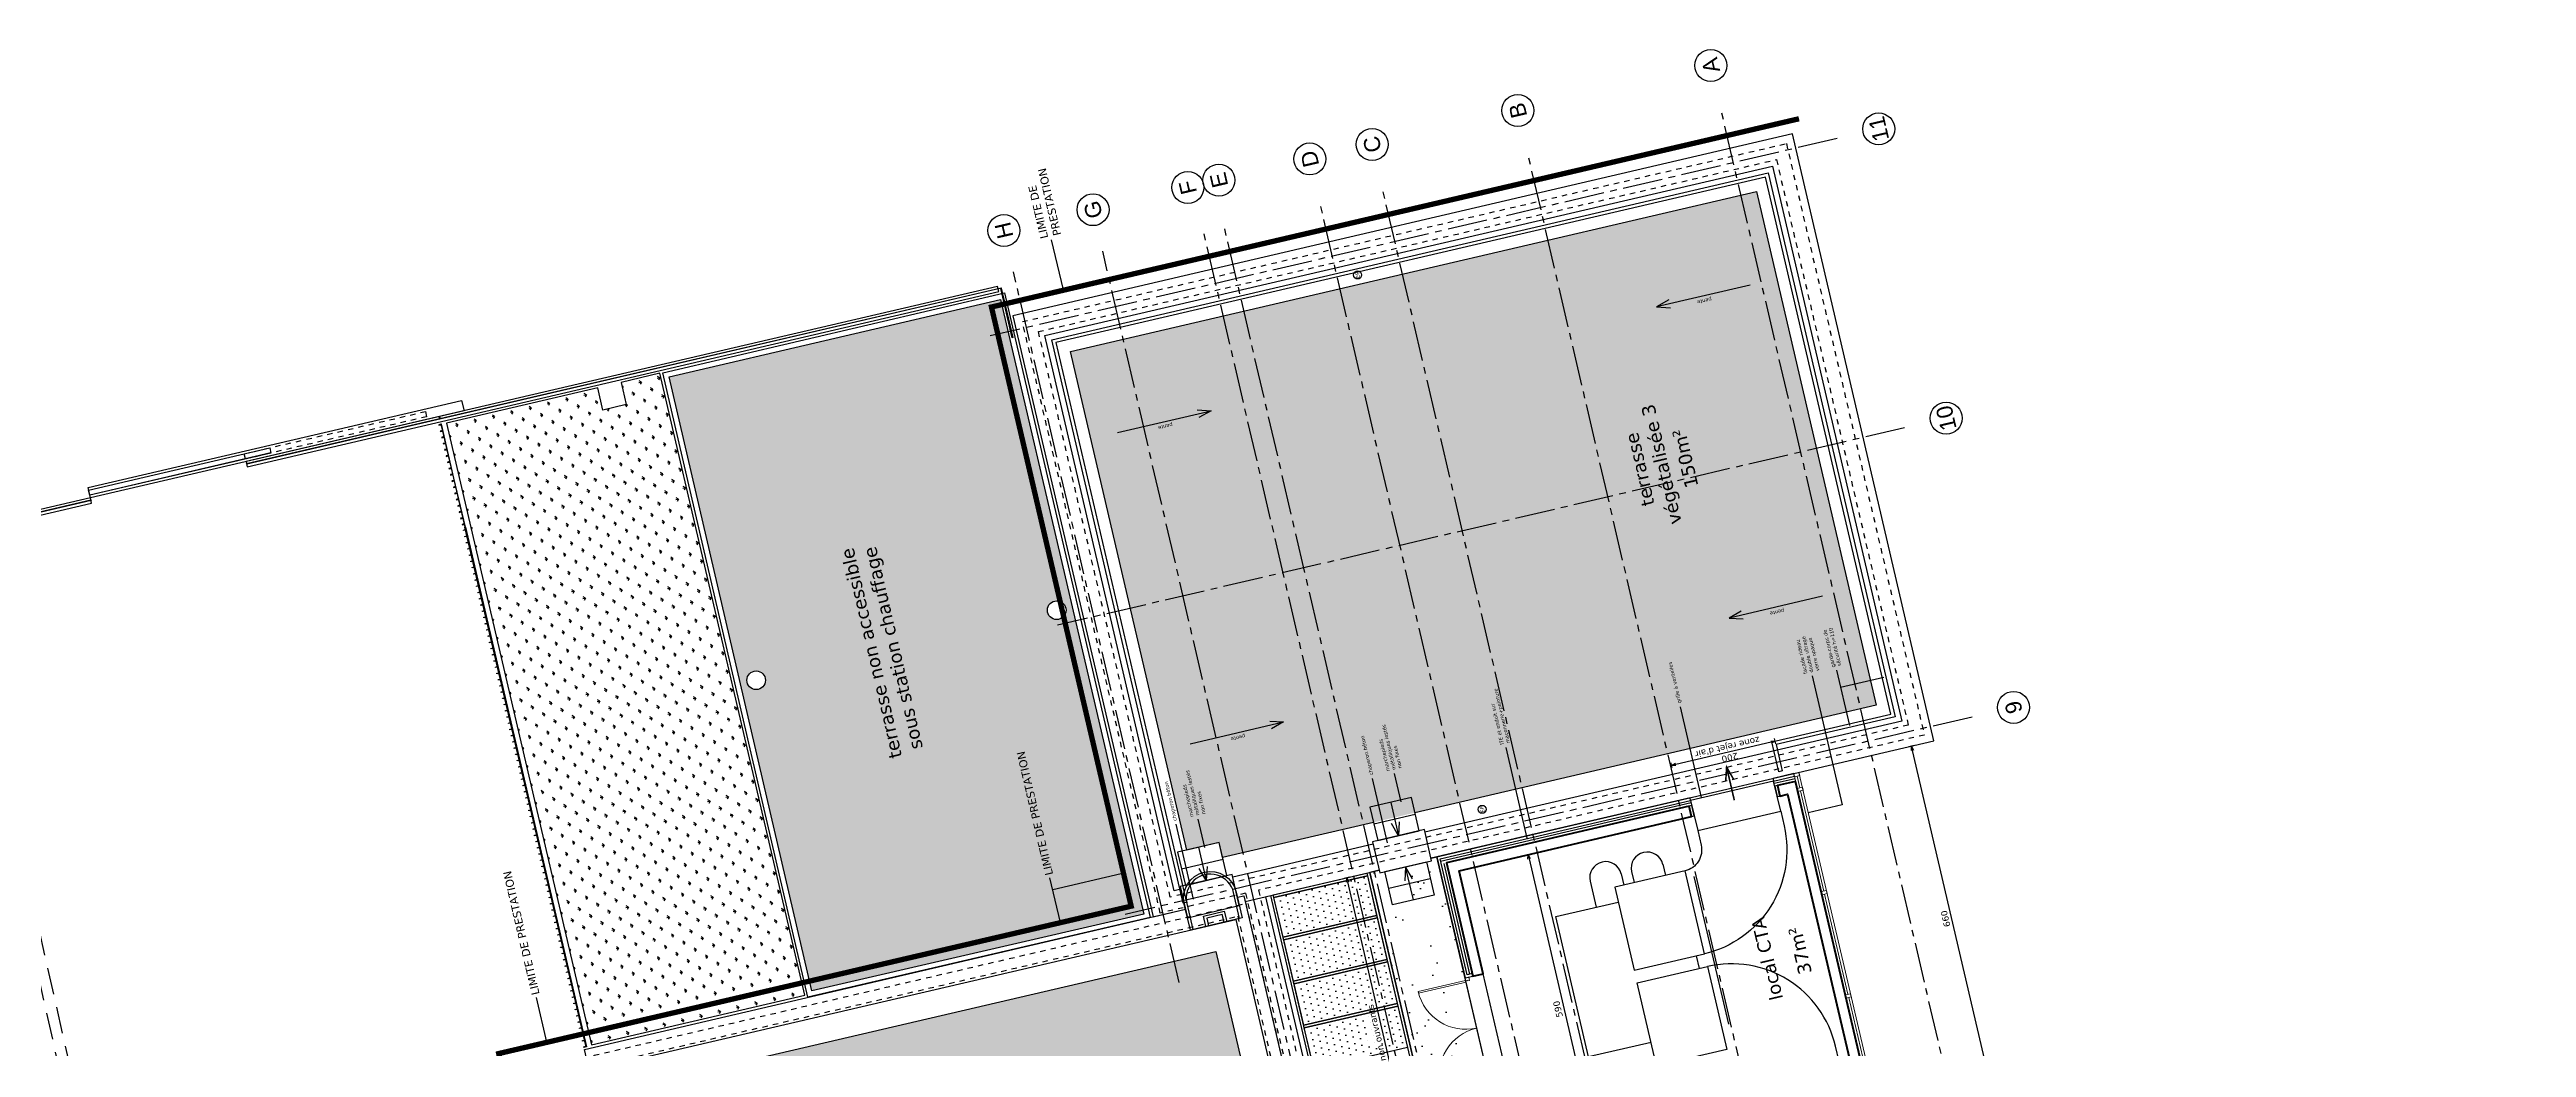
# Model space of a CAD drawing. Header units: metres. Extents: x 595957 to 596103, y 139647 to 139785.
# Drawn here: x 596054.42 to 596100.91, y 139712.74 to 139731.48 of the extents above; entities that cross this region are included whole.
import ezdxf
from ezdxf.enums import TextEntityAlignment as Align

# ---------------------------------------------------------------- set-up
doc = ezdxf.new("R2010")
doc.units = ezdxf.units.M
doc.header["$MEASUREMENT"] = 0
doc.header["$PDMODE"] = 3
doc.header["$PDSIZE"] = 0.1
for name, pattern in [('01', [0.15, 0.1, -0.05]), ('03', [0.7, 0.5, -0.2]), ('AXES2', [1.125, 0.75, -0.125, 0.125, -0.125]), ('CACHEx2', [0.75, 0.5, -0.25]), ('POINTILLE', [0.25, 0, -0.25])]:
    doc.linetypes.add(name, pattern=pattern)
for name, color, linetype in [('00-AXE-0.00', 14, 'AXES2'), ('01-ISOL-0.08', 43, 'ISOLATION'), ('01-MEN-VU-0.13', 163, 'Continuous'), ('01-SANITAIRE-0.15', 44, 'Continuous'), ('02-VU-POINT-05-0.10', 133, 'POINTILLE'), ('04-VEGET2-0.15', 80, 'Continuous'), ('06-COT-50&100-0.20', 2, 'Continuous'), ('06-TXT-DETAILS-DIVERS-02.20', 2, 'Continuous'), ('06-TXT-DIVERS-0.20', 70, 'Continuous'), ('06-TXT-ETIQUETTES SURFACES', 210, 'Continuous'), ('08-VU-0.08', 56, 'Continuous'), ('08-VU-0.13', 44, 'Continuous'), ('08-VU-0.20', 32, 'Continuous'), ('08-VU-0.25', 41, 'Continuous'), ('08-VU-0.30', 41, 'Continuous'), ('08-VU-0.35', 30, 'Continuous')]:
    doc.layers.add(name, color=color, linetype=linetype)
doc.layers.add('01-BETON-0.40', color=4, linetype='Continuous', lineweight=40)
doc.layers.add('01-MEN-CP-0.15', color=2, linetype='Continuous', lineweight=18)
doc.styles.add('COT', font='verdana.ttf')
doc.styles.add('locaux 100', font='verdana.ttf', dxfattribs={"height": 0.22})
doc.styles.add('locaux 20', font='verdana.ttf', dxfattribs={"height": 0.07})
doc.styles.get("Standard").update_dxf_attribs({"font": 'arial.ttf'})
doc.linetypes.add('ISOLATION', pattern='A,0.0001,-0.1,[134,ltypeshp.shx,S=0.1,R=0,X=-0.1,Y=0],-0.2,[134,ltypeshp.shx,S=0.1,R=180,X=0.1,Y=0],-0.1', length=0.4001)
doc.dimstyles.new('COT50', dxfattribs={"dimtxt": 0.12, "dimasz": 0.08, "dimexe": 0.05, "dimexo": 0, "dimgap": 0.05, "dimtad": 1, "dimdec": 0, "dimlfac": 100, "dimzin": 0, "dimdsep": 46, "dimtxsty": 'COT', "dimblk": 'OPEN30', "dimcen": 0.04, "dimdle": 0.05, "dimclrd": 256, "dimclre": 256, "dimclrt": 6, "dimadec": 0, "dimazin": 0, "dimtm": 1e-09, "dimtfac": 1, "dimtdec": 0, "dimtmove": 1, "dimatfit": 0, "dimldrblk": 'OPEN30', "dimfxl": 0.05, "dimfxlon": 1, "dimtolj": 1, "dimtzin": 0, "dimlwd": -1, "dimlwe": -1, "dimarcsym": 0})
pattern_1 = [(193.12127, (596100.81484, 139671.19803), (-0.1320308, -0.21229195), [0.046875, -0.3066784]), (148.12127, (596100.81484, 139671.19803), (-0.1320308, -0.21229195), [0.046875, -0.203125]), (238.12127, (596100.81484, 139671.19803), (0.21229195, -0.1320308), [0.046875, -0.203125])]
pattern_2 = [(193.12127, (596100.81484, 139671.19803), (-0.1320308, -0.21229195), [0.046875, -0.3066784]), (148.12127, (596100.81484, 139671.19803), (-0.1320308, -0.21229195), [0.046875, -0.203125]), (238.12127, (596100.81484, 139671.19803), (0.21229195, -0.1320308), [0.046875, -0.203125])]

# ---------------------------------------------------------------- blocks, each defined once
blk = doc.blocks.new('P180')
for points in [[(-1.85, 0.915), (-1.85, 0), (-1.88, 0), (-1.88, 0.915)], [(-0.08, 0.915), (-0.08, 0), (-0.05, 0), (-0.05, 0.915)], [(0, 0), (0, -0.07), (-0.065, -0.07), (-0.065, -0.03), (-0.05, -0.03), (-0.05, 0)]]:
    blk.add_lwpolyline(points, close=True)
at = {"linetype": 'Continuous'}
blk.add_lwpolyline([(-1.93, 0), (-1.93, -0.07), (-1.865, -0.07), (-1.865, -0.03), (-1.88, -0.03), (-1.88, 0)], close=True, dxfattribs=at)
for centre, start, end in [((-1.88, 0), 0, 90), ((-0.05, 0), 90, 180)]:
    blk.add_arc(centre, 0.915, start, end)
at = {"linetype": 'Continuous', "text_generation_flag": 6}
blk.add_attdef('TEXTE', (-0.188, 0.598), '', height=0.08, rotation=90, dxfattribs=at)
blk = doc.blocks.new('_Open30')
at = {"color": 0, "linetype": 'ByBlock', "lineweight": -2}
for p, q in [((-1, 0.27), (0, 0)), ((0, 0), (-1, -0.27)), ((0, 0), (-1, 0))]:
    blk.add_line(p, q, dxfattribs=at)
blk = doc.blocks.new('*D43')
at = {"layer": '06-COT-50&100-0.20', "transparency": 16777216}
for p, q in [((596082.125, 139716.351), (596082.222, 139716.374)), ((596082.192, 139716.285), (596083.495, 139710.695)), ((596083.464, 139710.605), (596083.562, 139710.628))]:
    blk.add_line(p, q, dxfattribs=at)
at = {"layer": 'Defpoints', "color": 0, "transparency": 16777216}
for p in [(596080.88, 139716.061), (596083.513, 139710.617), (596082.219, 139710.315)]:
    blk.add_point(p, dxfattribs=at)
at = {"layer": '06-COT-50&100-0.20', "transparency": 16777216, "xscale": 0.08, "yscale": 0.08, "zscale": 0.08}
for p, rotation in [((596082.174, 139716.363), 103.1212703830424), ((596083.513, 139710.617), 283.1212703830424)]:
    blk.add_blockref('_Open30', p, dxfattribs=dict(at, rotation=rotation))
at = {"layer": '06-COT-50&100-0.20', "color": 6, "transparency": 16777216, "insert": (596082.734, 139713.464), "char_height": 0.12, "attachment_point": 5, "rotation": 103.1213, "style": 'COT'}
blk.add_mtext('\\A1;590', dxfattribs=at)
blk = doc.blocks.new('Ech-Crino')
at = {"color": 2}
blk.add_line((-0.5, 0), (0.5, 0), dxfattribs=at)
blk.add_lwpolyline([(0.5, 0), (0.5, -0.5, -1), (-0.5, -0.5), (-0.5, 0), (-0.45, 0), (-0.45, -0.5, 1), (0.45, -0.5), (0.45, 0)], format="xyb", close=True, dxfattribs=at)
blk.add_lwpolyline([(0.2, 0), (0.2, -0.2), (-0.2, -0.2), (-0.2, 0), (-0.15, 0), (-0.15, -0.15), (0.15, -0.15), (0.15, 0)], close=True, dxfattribs=at)
blk = doc.blocks.new('*D141')
at = {"layer": '06-COT-50&100-0.20', "transparency": 16777216}
for p, q in [((596086.735, 139718.475), (596084.943, 139718.057)), ((596086.824, 139718.444), (596086.801, 139718.542)), ((596084.876, 139717.99), (596084.854, 139718.088))]:
    blk.add_line(p, q, dxfattribs=at)
at = {"layer": 'Defpoints', "color": 0, "transparency": 16777216}
for p in [(596084.865, 139718.039), (596085.017, 139717.385), (596087.045, 139717.498)]:
    blk.add_point(p, dxfattribs=at)
at = {"layer": '06-COT-50&100-0.20', "transparency": 16777216, "xscale": 0.08, "yscale": 0.08, "zscale": 0.08}
for p, rotation in [((596086.813, 139718.493), 13.12127038304243), ((596084.865, 139718.039), 193.1212703830424)]:
    blk.add_blockref('_Open30', p, dxfattribs=dict(at, rotation=rotation))
at = {"layer": '06-COT-50&100-0.20', "color": 6, "transparency": 16777216, "insert": (596085.933, 139718.301), "char_height": 0.12, "attachment_point": 5, "rotation": 193.1213, "style": 'COT'}
blk.add_mtext("\\A1;200\\Pzone rejet d'air", dxfattribs=at)
blk = doc.blocks.new('*D142')
at = {"layer": '06-COT-50&100-0.20', "transparency": 16777216}
for p, q in [((596078.818, 139715.94), (596078.72, 139715.917)), ((596080.099, 139710.223), (596078.787, 139715.85)), ((596080.165, 139710.157), (596080.068, 139710.134))]:
    blk.add_line(p, q, dxfattribs=at)
at = {"layer": 'Defpoints', "color": 0, "transparency": 16777216}
for p in [(596078.769, 139715.928), (596079.145, 139716.016), (596080.493, 139710.233)]:
    blk.add_point(p, dxfattribs=at)
at = {"layer": '06-COT-50&100-0.20', "transparency": 16777216, "xscale": 0.08, "yscale": 0.08, "zscale": 0.08}
for p, rotation in [((596078.769, 139715.928), 103.1212703830424), ((596080.117, 139710.146), 283.1212703830424)]:
    blk.add_blockref('_Open30', p, dxfattribs=dict(at, rotation=rotation))
at = {"layer": '06-COT-50&100-0.20', "color": 6, "transparency": 16777216, "insert": (596079.333, 139713.018), "char_height": 0.12, "attachment_point": 5, "rotation": 103.1213, "style": 'COT'}
blk.add_mtext('\\A1;non ouvrants', dxfattribs=at)
blk = doc.blocks.new('*D146')
at = {"layer": '06-COT-50&100-0.20', "transparency": 16777216}
for p, q in [((596089.418, 139718.411), (596089.321, 139718.388)), ((596090.85, 139712.05), (596089.388, 139718.321)), ((596090.917, 139711.983), (596090.819, 139711.96))]:
    blk.add_line(p, q, dxfattribs=at)
at = {"layer": 'Defpoints', "color": 0, "transparency": 16777216}
for p in [(596089.789, 139718.497), (596089.37, 139718.399), (596091.288, 139712.07)]:
    blk.add_point(p, dxfattribs=at)
at = {"layer": '06-COT-50&100-0.20', "transparency": 16777216, "xscale": 0.08, "yscale": 0.08, "zscale": 0.08}
for p, rotation in [((596089.37, 139718.399), 103.1212703830424), ((596090.868, 139711.972), 283.1212703830424)]:
    blk.add_blockref('_Open30', p, dxfattribs=dict(at, rotation=rotation))
at = {"layer": '06-COT-50&100-0.20', "color": 6, "transparency": 16777216, "insert": (596090.009, 139715.16), "char_height": 0.12, "attachment_point": 5, "rotation": 103.1213, "style": 'COT'}
blk.add_mtext('\\A1;660', dxfattribs=at)
blk = doc.blocks.new('A$C3E0B406B')
at = {"layer": '01-SANITAIRE-0.15'}
for points in [[(0.075, -0.25), (0, 0), (-0.075, -0.25)], [(0, -1.8), (0, 0)]]:
    blk.add_lwpolyline(points, dxfattribs=at)
at = {"layer": '01-SANITAIRE-0.15', "insert": (-0.083, -0.9), "char_height": 0.07, "width": 1.56851, "attachment_point": 5, "rotation": 90, "style": 'locaux 20'}
blk.add_mtext('pente ', dxfattribs=at)
blk = doc.blocks.new('A$C0180712C')
at = {"layer": '08-VU-0.08'}
for points in [[(0, 0), (0, -0.01), (-0.04, -0.01), (-0.04, 0)], [(0, -0.12), (0, -0.13), (-0.04, -0.13), (-0.04, -0.12)], [(0, -0.24), (0, -0.25), (-0.04, -0.25), (-0.04, -0.24)], [(0, -0.36), (0, -0.37), (-0.04, -0.37), (-0.04, -0.36)], [(0, -0.48), (0, -0.49), (-0.04, -0.49), (-0.04, -0.48)], [(0, -0.6), (0, -0.61), (-0.04, -0.61), (-0.04, -0.6)], [(0, -0.72), (0, -0.73), (-0.04, -0.73), (-0.04, -0.72)], [(0, -0.84), (0, -0.85), (-0.04, -0.85), (-0.04, -0.84)], [(0, -0.96), (0, -0.97), (-0.04, -0.97), (-0.04, -0.96)], [(0, -1.08), (0, -1.09), (-0.04, -1.09), (-0.04, -1.08)], [(0, -1.2), (0, -1.21), (-0.04, -1.21), (-0.04, -1.2)], [(0, -1.32), (0, -1.33), (-0.04, -1.33), (-0.04, -1.32)], [(0, -1.44), (0, -1.45), (-0.04, -1.45), (-0.04, -1.44)], [(0, -1.56), (0, -1.57), (-0.04, -1.57), (-0.04, -1.56)], [(0, -1.68), (0, -1.69), (-0.04, -1.69), (-0.04, -1.68)], [(0, -1.8), (0, -1.81), (-0.04, -1.81), (-0.04, -1.8)], [(0, -1.92), (0, -1.93), (-0.04, -1.93), (-0.04, -1.92)], [(0, -2.04), (0, -2.05), (-0.04, -2.05), (-0.04, -2.04)], [(0, -2.16), (0, -2.17), (-0.04, -2.17), (-0.04, -2.16)], [(0, -2.28), (0, -2.29), (-0.04, -2.29), (-0.04, -2.28)], [(0, -2.4), (0, -2.41), (-0.04, -2.41), (-0.04, -2.4)], [(0, -2.52), (0, -2.53), (-0.04, -2.53), (-0.04, -2.52)], [(0, -2.64), (0, -2.65), (-0.04, -2.65), (-0.04, -2.64)], [(0, -2.76), (0, -2.77), (-0.04, -2.77), (-0.04, -2.76)], [(0, -2.88), (0, -2.89), (-0.04, -2.89), (-0.04, -2.88)], [(0, -3), (0, -3.01), (-0.04, -3.01), (-0.04, -3)], [(0, -3.12), (0, -3.13), (-0.04, -3.13), (-0.04, -3.12)], [(0, -3.24), (0, -3.25), (-0.04, -3.25), (-0.04, -3.24)], [(0, -3.36), (0, -3.37), (-0.04, -3.37), (-0.04, -3.36)], [(0, -3.48), (0, -3.49), (-0.04, -3.49), (-0.04, -3.48)], [(0, -3.6), (0, -3.61), (-0.04, -3.61), (-0.04, -3.6)], [(0, -3.72), (0, -3.73), (-0.04, -3.73), (-0.04, -3.72)], [(0, -3.84), (0, -3.85), (-0.04, -3.85), (-0.04, -3.84)], [(0, -3.96), (0, -3.97), (-0.04, -3.97), (-0.04, -3.96)], [(0, -4.08), (0, -4.09), (-0.04, -4.09), (-0.04, -4.08)], [(0, -4.2), (0, -4.21), (-0.04, -4.21), (-0.04, -4.2)], [(0, -4.32), (0, -4.33), (-0.04, -4.33), (-0.04, -4.32)], [(0, -4.44), (0, -4.45), (-0.04, -4.45), (-0.04, -4.44)], [(0, -4.56), (0, -4.57), (-0.04, -4.57), (-0.04, -4.56)], [(0, -4.68), (0, -4.69), (-0.04, -4.69), (-0.04, -4.68)], [(0, -4.8), (0, -4.81), (-0.04, -4.81), (-0.04, -4.8)], [(0, -4.92), (0, -4.93), (-0.04, -4.93), (-0.04, -4.92)], [(0, -5.04), (0, -5.05), (-0.04, -5.05), (-0.04, -5.04)], [(0, -5.16), (0, -5.17), (-0.04, -5.17), (-0.04, -5.16)], [(0, -5.28), (0, -5.29), (-0.04, -5.29), (-0.04, -5.28)], [(0, -5.4), (0, -5.41), (-0.04, -5.41), (-0.04, -5.4)], [(0, -5.52), (0, -5.53), (-0.04, -5.53), (-0.04, -5.52)], [(0, -5.64), (0, -5.65), (-0.04, -5.65), (-0.04, -5.64)], [(0, -5.76), (0, -5.77), (-0.04, -5.77), (-0.04, -5.76)], [(0, -5.88), (0, -5.89), (-0.04, -5.89), (-0.04, -5.88)], [(0, -6), (0, -6.01), (-0.04, -6.01), (-0.04, -6)], [(0, -6.12), (0, -6.13), (-0.04, -6.13), (-0.04, -6.12)], [(0, -6.24), (0, -6.25), (-0.04, -6.25), (-0.04, -6.24)], [(0, -6.36), (0, -6.37), (-0.04, -6.37), (-0.04, -6.36)], [(0, -6.48), (0, -6.49), (-0.04, -6.49), (-0.04, -6.48)], [(0, -6.6), (0, -6.61), (-0.04, -6.61), (-0.04, -6.6)], [(0, -6.72), (0, -6.73), (-0.04, -6.73), (-0.04, -6.72)], [(0, -6.84), (0, -6.85), (-0.04, -6.85), (-0.04, -6.84)], [(0, -6.96), (0, -6.97), (-0.04, -6.97), (-0.04, -6.96)], [(0, -7.08), (0, -7.09), (-0.04, -7.09), (-0.04, -7.08)], [(0, -7.2), (0, -7.21), (-0.04, -7.21), (-0.04, -7.2)], [(0, -7.32), (0, -7.33), (-0.04, -7.33), (-0.04, -7.32)], [(0, -7.44), (0, -7.45), (-0.04, -7.45), (-0.04, -7.44)], [(0, -7.56), (0, -7.57), (-0.04, -7.57), (-0.04, -7.56)], [(0, -7.68), (0, -7.69), (-0.04, -7.69), (-0.04, -7.68)], [(0, -7.8), (0, -7.81), (-0.04, -7.81), (-0.04, -7.8)], [(0, -7.92), (0, -7.93), (-0.04, -7.93), (-0.04, -7.92)], [(0, -8.04), (0, -8.05), (-0.04, -8.05), (-0.04, -8.04)], [(0, -8.16), (0, -8.17), (-0.04, -8.17), (-0.04, -8.16)], [(0, -8.28), (0, -8.29), (-0.04, -8.29), (-0.04, -8.28)], [(0, -8.4), (0, -8.41), (-0.04, -8.41), (-0.04, -8.4)], [(0, -8.52), (0, -8.53), (-0.04, -8.53), (-0.04, -8.52)], [(0, -8.64), (0, -8.65), (-0.04, -8.65), (-0.04, -8.64)], [(0, -8.76), (0, -8.77), (-0.04, -8.77), (-0.04, -8.76)], [(0, -8.88), (0, -8.89), (-0.04, -8.89), (-0.04, -8.88)], [(0, -9), (0, -9.01), (-0.04, -9.01), (-0.04, -9)], [(0, -9.12), (0, -9.13), (-0.04, -9.13), (-0.04, -9.12)], [(0, -9.24), (0, -9.25), (-0.04, -9.25), (-0.04, -9.24)], [(0, -9.36), (0, -9.37), (-0.04, -9.37), (-0.04, -9.36)], [(0, -9.48), (0, -9.49), (-0.04, -9.49), (-0.04, -9.48)], [(0, -9.6), (0, -9.61), (-0.04, -9.61), (-0.04, -9.6)], [(0, -9.72), (0, -9.73), (-0.04, -9.73), (-0.04, -9.72)], [(0, -9.84), (0, -9.85), (-0.04, -9.85), (-0.04, -9.84)], [(0, -9.96), (0, -9.97), (-0.04, -9.97), (-0.04, -9.96)]]:
    blk.add_lwpolyline(points, close=True, dxfattribs=at)

msp = doc.modelspace()

# ---------------------------------------------------------------- hatches: boundary and pattern name
at = {"layer": '01-MEN-VU-0.13'}
h = msp.add_hatch(dxfattribs=at)
h.set_pattern_fill('DOTS', color=256, scale=2)
h.set_pattern_definition([(103.12127, (596096.78681, 139688.4784), (-0.13592477, 0.03249163), [0, -0.125])])
h.paths.add_polyline_path([(596077.576, 139714.816), (596077.403, 139715.559), (596079.156, 139715.967), (596079.329, 139715.224)])
h = msp.add_hatch(dxfattribs=at)
h.set_pattern_fill('DOTS', color=256, scale=2)
h.set_pattern_definition([(103.12127, (596096.97977, 139687.6506), (-0.13592477, 0.03249163), [0, -0.125])])
h.paths.add_polyline_path([(596077.769, 139713.988), (596077.587, 139714.767), (596079.341, 139715.176), (596079.522, 139714.397)])
h = msp.add_hatch(dxfattribs=at)
h.set_pattern_fill('DOTS', color=256, scale=2)
h.set_pattern_definition([(103.12127, (596097.17273, 139686.82279), (-0.13592477, 0.03249163), [0, -0.125])])
h.paths.add_polyline_path([(596077.962, 139713.16), (596077.78, 139713.939), (596079.534, 139714.348), (596079.715, 139713.569)])
h = msp.add_hatch(dxfattribs=at)
h.set_pattern_fill('DOTS', color=256, scale=2)
h.set_pattern_definition([(103.12127, (596097.3657, 139685.99498), (-0.13592477, 0.03249163), [0, -0.125])])
h.paths.add_polyline_path([(596078.155, 139712.332), (596077.973, 139713.111), (596079.727, 139713.52), (596079.908, 139712.741)])
at = {"layer": '04-VEGET2-0.15', "true_color": 0x999999}
h = msp.add_hatch(dxfattribs=at)
h.set_pattern_fill('GRASS', color=253, scale=0.25)
h.set_pattern_definition(pattern_1)
edge = h.paths.add_edge_path()
edge.add_line((596079.27, 139716.969), (596076.44, 139716.31))
edge.add_line((596076.44, 139716.31), (596076.374, 139716.592))
edge.add_line((596076.374, 139716.592), (596075.765, 139716.45))
edge.add_line((596075.765, 139716.45), (596073.583, 139725.809))
edge.add_line((596073.583, 139725.809), (596086.461, 139728.811))
edge.add_line((596086.461, 139728.811), (596088.709, 139719.169))
edge.add_line((596088.709, 139719.169), (596080.049, 139717.151))
h = msp.add_hatch(dxfattribs=at)
h.set_pattern_fill('GRASS', color=253, scale=0.25, style=0)
h.set_pattern_definition(pattern_2)
h.paths.add_polyline_path([(596068.732, 139713.807), (596066.051, 139725.332), (596072.273, 139726.787), (596074.963, 139715.246)])
edge = h.paths.add_edge_path(flags=16)
edge.add_arc((596067.684, 139719.637), 0.175, 0, 360)
edge = h.paths.add_edge_path(flags=16)
edge.add_arc((596073.325, 139720.952), 0.175, 0, 360)
at = {"layer": '04-VEGET2-0.15', "ltscale": 0.02, "true_color": 0x999999}
h = msp.add_hatch(dxfattribs=at)
h.set_pattern_fill('GRASS', color=253, scale=0.25, style=0)
h.set_pattern_definition(pattern_2)
h.paths.add_polyline_path([(596061.875, 139724.466), (596064.596, 139712.791), (596068.597, 139713.723), (596065.876, 139725.399), (596065.15, 139725.229), (596065.247, 139724.811), (596064.809, 139724.709), (596064.711, 139725.127)])
at = {"layer": '04-VEGET2-0.15', "true_color": 0x999999}
h = msp.add_hatch(dxfattribs=at)
h.set_pattern_fill('AR-SAND', color=253, scale=0.5)
h.set_pattern_definition([(140.6213, (596099.8357, 139664.19285), (-0.931109, -0.249381), [0, -0.76, 0, -0.85, 0, -0.8125]), (110.6213, (596099.8357, 139664.1929), (-1.575113, 0.541454), [0, -0.41, 0, -0.685, 0, -0.2625]), (70.6213, (596099.9753, 139663.5939), (-0.356231, 1.515776), [0, -0.25, 0, -0.9, 0, -1.175]), (60.6213, (596099.9753, 139663.5939), (-0.768595, 1.3642), [0, -0.125, 0, -0.59, 0, -0.675])])
edge = h.paths.add_edge_path()
edge.add_line((596088.359, 139682.433), (596080.46, 139716.322))
edge.add_line((596080.46, 139716.322), (596079.2, 139716.029))
edge.add_line((596079.2, 139716.029), (596087.093, 139682.137))
edge.add_line((596087.093, 139682.137), (596087.277, 139682.18))
h = msp.add_hatch(dxfattribs=at)
h.set_pattern_fill('GRASS', color=253, scale=0.25)
h.set_pattern_definition(pattern_1)
h.paths.add_polyline_path([(596073.292, 139679.229), (596065.542, 139712.036), (596076.314, 139714.546), (596083.966, 139681.717)])
h.paths.add_polyline_path([(596071.677, 139710.327), (596071.54, 139710.911), (596070.956, 139710.775), (596071.092, 139710.191)], flags=16)
h.paths.add_polyline_path([(596075.749, 139711.276), (596075.613, 139711.861), (596075.029, 139711.725), (596075.165, 139711.14)], flags=16)

# ---------------------------------------------------------------- linework, layer by layer
at = {"color": 2}
msp.add_line((596085.939, 139713.179), (596085.292, 139715.955), dxfattribs=at)
for points in [[(596086.899, 139717.464), (596086.853, 139717.659), (596086.804, 139717.647), (596086.85, 139717.453)], [(596085.292, 139717.089), (596085.246, 139717.284), (596085.198, 139717.273), (596085.243, 139717.078)]]:
    msp.add_lwpolyline(points, close=True, dxfattribs=at)
at = {"layer": '00-AXE-0.00'}
for p, q in [((596099.828, 139670.147), (596085.783, 139730.398)), ((596087.975, 139729.806), (596072.078, 139726.1)), ((596096.207, 139669.302), (596082.162, 139729.554)), ((596093.473, 139668.665), (596079.429, 139728.917)), ((596090.498, 139667.972), (596076.453, 139728.224)), ((596092.302, 139668.392), (596078.257, 139728.644)), ((596090.11, 139667.881), (596076.066, 139728.133)), ((596075.625, 139713.965), (596072.516, 139727.302)), ((596085.257, 139680.21), (596074.189, 139727.692)), ((596089.241, 139724.376), (596073.343, 139720.67)), ((596090.506, 139718.947), (596074.609, 139715.241))]:
    msp.add_line(p, q, dxfattribs=at)
at = {"layer": '00-AXE-0.00', "linetype": 'Continuous'}
for centre in [(596085.602, 139731.178), (596081.981, 139730.333), (596088.754, 139729.987), (596078.075, 139729.423), (596079.247, 139729.696), (596075.786, 139728.889), (596076.37, 139729.026), (596074.007, 139728.471), (596072.335, 139728.081), (596090.02, 139724.558), (596091.285, 139719.128)]:
    msp.add_circle(centre, 0.3, dxfattribs=at)
at = {"layer": '01-BETON-0.40', "ltscale": 0.5}
for points in [[(596086.899, 139717.464), (596087.045, 139717.498), (596088.384, 139711.752), (596088.238, 139711.718), (596088.283, 139711.523), (596088.624, 139711.603), (596087.194, 139717.738), (596086.853, 139717.659)], [(596085.198, 139717.273), (596080.64, 139716.21), (596081.136, 139714.082), (596081.331, 139714.128), (596080.88, 139716.061), (596085.243, 139717.078)]]:
    msp.add_lwpolyline(points, close=True, dxfattribs=at)
at = {"layer": '01-ISOL-0.08', "ltscale": 0.1}
for p, q in [((596087.183, 139717.787), (596086.793, 139717.696)), ((596085.235, 139717.333), (596080.531, 139716.236)), ((596080.591, 139716.199), (596081.076, 139714.12))]:
    msp.add_line(p, q, dxfattribs=at)
at = {"layer": '01-MEN-CP-0.15'}
for p, q in [((596087.273, 139717.618), (596087.222, 139717.837)), ((596087.725, 139715.68), (596087.287, 139717.56)), ((596088.177, 139713.742), (596087.739, 139715.622)), ((596088.629, 139711.804), (596088.191, 139713.684))]:
    msp.add_line(p, q, dxfattribs=at)
for points in [[(596085.212, 139717.43), (596086.77, 139717.793), (596086.782, 139717.745), (596085.224, 139717.382)], [(596088.658, 139711.457), (596088.756, 139711.479), (596087.257, 139717.907), (596087.16, 139717.884)], [(596087.174, 139717.826), (596087.16, 139717.884), (596087.257, 139717.907), (596087.271, 139717.849)], [(596087.238, 139717.548), (596087.225, 139717.607), (596087.322, 139717.629), (596087.336, 139717.571)], [(596087.69, 139715.61), (596087.676, 139715.669), (596087.774, 139715.691), (596087.787, 139715.633)], [(596088.142, 139713.672), (596088.128, 139713.731), (596088.226, 139713.753), (596088.239, 139713.695)]]:
    msp.add_lwpolyline(points, close=True, dxfattribs=at)
at = {"layer": '01-MEN-VU-0.13'}
for points in [[(596086.879, 139717.921), (596086.749, 139718.479), (596088.982, 139718.999), (596086.631, 139729.084), (596073.31, 139725.979), (596075.76, 139715.466), (596075.697, 139715.451), (596073.232, 139726.027), (596086.68, 139729.162), (596089.06, 139718.951), (596086.827, 139718.43), (596086.942, 139717.936)], [(596061.734, 139724.587), (596061.743, 139724.589), (596061.753, 139724.55), (596061.743, 139724.548)], [(596085.242, 139681.706), (596077.343, 139715.596), (596079.194, 139716.027), (596087.093, 139682.137)], [(596077.403, 139715.559), (596077.391, 139715.607), (596079.145, 139716.016), (596079.156, 139715.967)], [(596085.291, 139681.717), (596077.403, 139715.559), (596079.156, 139715.967), (596087.045, 139682.126)], [(596077.576, 139714.816), (596077.403, 139715.559), (596079.156, 139715.967), (596079.329, 139715.224)], [(596077.587, 139714.767), (596077.576, 139714.816), (596079.329, 139715.224), (596079.341, 139715.176)], [(596077.769, 139713.988), (596077.587, 139714.767), (596079.341, 139715.176), (596079.522, 139714.397)], [(596077.78, 139713.939), (596077.769, 139713.988), (596079.522, 139714.397), (596079.534, 139714.348)], [(596077.962, 139713.16), (596077.78, 139713.939), (596079.534, 139714.348), (596079.715, 139713.569)], [(596077.973, 139713.111), (596077.962, 139713.16), (596079.715, 139713.569), (596079.727, 139713.52)], [(596078.155, 139712.332), (596077.973, 139713.111), (596079.727, 139713.52), (596079.908, 139712.741)]]:
    msp.add_lwpolyline(points, close=True, dxfattribs=at)
at = {"layer": '01-SANITAIRE-0.15'}
for points in [[(596074.469, 139724.289), (596076.222, 139724.697)], [(596075.961, 139724.714), (596076.222, 139724.697), (596075.995, 139724.567)], [(596075.831, 139718.445), (596077.584, 139718.854)], [(596077.323, 139718.87), (596077.584, 139718.854), (596077.357, 139718.724)]]:
    msp.add_lwpolyline(points, dxfattribs=at)
for centre in [(596078.973, 139727.245), (596081.311, 139717.214)]:
    msp.add_circle(centre, 0.075, dxfattribs=at)
at = {"layer": '02-VU-POINT-05-0.10', "ltscale": 0.25}
for points in [[(596076.87, 139715.64), (596075.27, 139715.267), (596072.682, 139726.369), (596087.021, 139729.712), (596089.609, 139718.609), (596077.113, 139715.696)], [(596077.113, 139715.696), (596085.081, 139681.514)], [(596076.87, 139715.64), (596084.894, 139681.214)]]:
    msp.add_lwpolyline(points, dxfattribs=at)
for points in [[(596075.457, 139715.567), (596072.982, 139726.182), (596086.835, 139729.411), (596089.309, 139718.796)], [(596072.635, 139678.305), (596064.642, 139712.596), (596076.874, 139715.447), (596084.867, 139681.156)], [(596072.784, 139678.545), (596064.882, 139712.446), (596076.724, 139715.207), (596084.627, 139681.306)]]:
    msp.add_lwpolyline(points, close=True, dxfattribs=at)
at = {"layer": '04-VEGET2-0.15'}
for points in [[(596079.27, 139716.969), (596076.44, 139716.31), (596076.374, 139716.592), (596075.765, 139716.45), (596073.583, 139725.809), (596086.461, 139728.811), (596088.709, 139719.169), (596080.049, 139717.151)], [(596088.359, 139682.433), (596080.46, 139716.322), (596080.351, 139716.297)], [(596079.377, 139716.07), (596079.2, 139716.029), (596087.093, 139682.137), (596087.277, 139682.18)]]:
    msp.add_lwpolyline(points, dxfattribs=at)
at = {"layer": '06-TXT-DETAILS-DIVERS-02.20'}
for p, q in [((596088.849, 139719.689), (596088.038, 139719.5)), ((596073.25, 139715.709), (596074.533, 139716.008))]:
    msp.add_line(p, q, dxfattribs=at)
at = {"layer": '06-TXT-DETAILS-DIVERS-02.20', "color": 251, "linetype": '03', "true_color": 0x666666, "const_width": 0.1}
msp.add_lwpolyline([(596087.258, 139730.178), (596072.101, 139726.644), (596074.723, 139715.396), (596062.852, 139712.629), (596071.565, 139675.25), (596082.566, 139677.767), (596083.039, 139675.68), (596087.776, 139676.754), (596089.744, 139668.309), (596100.862, 139670.898)], dxfattribs=at)
at = {"layer": '06-TXT-DETAILS-DIVERS-02.20'}
for points in [[(596073.45, 139726.964), (596073.23, 139727.908)], [(596087.506, 139719.718), (596088.071, 139717.297), (596087.427, 139717.147)], [(596087.963, 139719.824), (596088.204, 139718.788)], [(596085.026, 139719.14), (596085.423, 139717.437)], [(596081.755, 139718.377), (596082.152, 139716.675)], [(596079.244, 139717.792), (596079.525, 139716.583)], [(596079.661, 139717.889), (596079.785, 139717.356)], [(596075.56, 139716.933), (596075.887, 139715.529)], [(596075.977, 139717.03), (596076.101, 139716.498)], [(596073.395, 139715.09), (596073.199, 139715.929)], [(596063.756, 139712.843), (596063.561, 139713.682)]]:
    msp.add_lwpolyline(points, dxfattribs=at)
at = {"layer": '08-VU-0.08'}
for p, q in [((596084.701, 139716.182), (596084.749, 139715.974)), ((596083.338, 139715.864), (596083.451, 139715.377)), ((596083.922, 139716), (596083.97, 139715.792)), ((596084.117, 139716.045), (596084.165, 139715.838))]:
    msp.add_line(p, q, dxfattribs=at)
for points in [[(596080.351, 139716.297), (596089.789, 139718.497), (596087.133, 139729.892), (596072.502, 139726.481), (596075.133, 139715.195), (596075.743, 139715.338)], [(596084.48, 139712.839), (596083.305, 139712.565), (596082.691, 139715.2), (596083.866, 139715.474)], [(596085.326, 139714.465), (596085.382, 139714.225)]]:
    msp.add_lwpolyline(points, dxfattribs=at)
for points in [[(596058.133, 139723.645), (596072.239, 139726.933), (596072.216, 139727.031), (596058.111, 139723.743)], [(596072.286, 139726.995), (596058.122, 139723.694), (596058.12, 139723.704), (596072.283, 139727.005)], [(596065.931, 139725.407), (596072.347, 139726.907), (596075.08, 139715.183), (596068.657, 139713.686)], [(596072.276, 139726.993), (596072.286, 139726.995), (596072.501, 139726.07), (596072.492, 139726.068)], [(596055.144, 139723.256), (596062.156, 139724.891), (596062.201, 139724.696), (596055.189, 139723.062)], [(596061.728, 139724.433), (596061.731, 139724.423), (596061.77, 139724.432), (596061.767, 139724.442)], [(596061.756, 139724.316), (596061.758, 139724.306), (596061.797, 139724.315), (596061.795, 139724.325)], [(596062.003, 139723.429), (596062.013, 139723.431), (596061.777, 139724.444), (596061.767, 139724.442)], [(596061.783, 139724.199), (596061.785, 139724.19), (596061.824, 139724.199), (596061.822, 139724.208)], [(596061.81, 139724.082), (596061.812, 139724.073), (596061.851, 139724.082), (596061.849, 139724.091)], [(596055.155, 139723.208), (596058.554, 139724), (596058.577, 139723.903), (596055.178, 139723.11)], [(596058.577, 139723.903), (596055.178, 139723.11), (596055.175, 139723.12), (596058.574, 139723.912)], [(596061.837, 139723.966), (596061.84, 139723.956), (596061.879, 139723.965), (596061.876, 139723.975)], [(596061.865, 139723.849), (596061.867, 139723.839), (596061.906, 139723.848), (596061.904, 139723.858)], [(596061.892, 139723.732), (596061.894, 139723.722), (596061.933, 139723.731), (596061.931, 139723.741)], [(596061.919, 139723.615), (596061.921, 139723.605), (596061.96, 139723.614), (596061.958, 139723.624)], [(596061.946, 139723.498), (596061.949, 139723.488), (596061.988, 139723.497), (596061.985, 139723.507)], [(596062.015, 139723.381), (596062.013, 139723.39), (596061.974, 139723.381), (596061.976, 139723.371)], [(596062.042, 139723.264), (596062.04, 139723.273), (596062.001, 139723.264), (596062.003, 139723.255)], [(596062.003, 139723.429), (596062.218, 139722.509), (596062.228, 139722.511), (596062.013, 139723.431)], [(596062.069, 139723.147), (596062.067, 139723.157), (596062.028, 139723.147), (596062.03, 139723.138)], [(596055.189, 139723.062), (596052.451, 139722.423), (596052.474, 139722.326), (596055.212, 139722.964)], [(596055.2, 139723.013), (596052.462, 139722.375), (596052.46, 139722.384), (596055.198, 139723.023)], [(596062.097, 139723.03), (596062.094, 139723.04), (596062.055, 139723.031), (596062.058, 139723.021)], [(596062.124, 139722.913), (596062.122, 139722.923), (596062.083, 139722.914), (596062.085, 139722.904)], [(596062.151, 139722.796), (596062.149, 139722.806), (596062.11, 139722.797), (596062.112, 139722.787)], [(596062.178, 139722.679), (596062.176, 139722.689), (596062.137, 139722.68), (596062.139, 139722.67)], [(596062.206, 139722.562), (596062.203, 139722.572), (596062.164, 139722.563), (596062.167, 139722.553)], [(596064.492, 139712.755), (596062.218, 139722.509), (596062.228, 139722.511), (596064.501, 139712.757)], [(596086.914, 139717.178), (596086.782, 139717.745), (596085.224, 139717.382), (596085.356, 139716.815)], [(596085.121, 139716.06), (596083.801, 139715.753), (596084.164, 139714.195), (596085.484, 139714.502)], [(596073.195, 139679.206), (596065.542, 139712.036), (596076.314, 139714.546), (596083.966, 139681.717)], [(596085.903, 139712.704), (596084.583, 139712.396), (596084.22, 139713.954), (596085.54, 139714.262)]]:
    msp.add_lwpolyline(points, close=True, dxfattribs=at)
at = {"layer": '08-VU-0.08', "linetype": '01'}
msp.add_lwpolyline([(596058.076, 139723.889), (596061.475, 139724.681), (596061.498, 139724.584), (596058.099, 139723.791)], close=True, dxfattribs=at)
at = {"layer": '08-VU-0.08', "const_width": 0.03}
for points in [[(596086.029, 139717.78), (596085.899, 139718.007), (596085.883, 139717.746)], [(596086.044, 139717.384), (596085.899, 139718.007)]]:
    msp.add_lwpolyline(points, dxfattribs=at)
at = {"layer": '08-VU-0.08', "linetype": 'CACHEx2'}
msp.add_lwpolyline([(596053.56, 139717.891), (596062.762, 139677.093), (596062.567, 139677.049), (596053.365, 139717.847)], close=True, dxfattribs=at)
at = {"layer": '08-VU-0.08'}
for points in [[(596086.914, 139717.178), (596086.978, 139716.904, -0.414214), (596085.484, 139714.502, -0.414214)], [(596085.356, 139716.815), (596085.42, 139716.541, -0.414214), (596085.121, 139716.06)], [(596088.009, 139712.482), (596087.942, 139712.768, 0.414214), (596085.54, 139714.262, 0.414214)]]:
    msp.add_lwpolyline(points, format="xyb", dxfattribs=at)
for centre in [(596083.63, 139715.932), (596084.409, 139716.113)]:
    msp.add_arc(centre, 0.3, 13.1213, 193.1213, dxfattribs=at)
at = {"layer": '08-VU-0.13'}
for p, q in [((596079.277, 139716.94), (596080.056, 139717.122)), ((596075.668, 139716.099), (596076.447, 139716.28)), ((596079.559, 139715.732), (596080.338, 139715.914)), ((596081.428, 139712.169), (596080.99, 139714.048)), ((596081.769, 139712.248), (596081.331, 139714.128))]:
    msp.add_line(p, q, dxfattribs=at)
for points in [[(596080.129, 139716.81), (596079.984, 139717.433), (596079.204, 139717.252), (596079.35, 139716.628)], [(596076.52, 139715.969), (596076.374, 139716.592), (596075.595, 139716.411), (596075.741, 139715.787)], [(596080.362, 139716.248), (596080.226, 139716.833), (596079.252, 139716.606), (596079.389, 139716.021)], [(596080.265, 139716.226), (596080.41, 139715.602), (596079.631, 139715.421), (596079.486, 139716.044)], [(596076.753, 139715.407), (596076.617, 139715.992), (596075.643, 139715.765), (596075.779, 139715.18)]]:
    msp.add_lwpolyline(points, close=True, dxfattribs=at)
for points in [[(596079.594, 139717.343), (596079.739, 139716.719)], [(596079.756, 139716.98), (596079.739, 139716.719), (596079.609, 139716.946)], [(596075.985, 139716.501), (596076.13, 139715.878)], [(596076.147, 139716.139), (596076.13, 139715.878), (596076, 139716.104)], [(596080.005, 139715.908), (596079.875, 139716.135), (596079.859, 139715.874)], [(596080.021, 139715.512), (596079.875, 139716.135)]]:
    msp.add_lwpolyline(points, dxfattribs=at)
at = {"layer": '08-VU-0.20'}
msp.add_lwpolyline([(596068.732, 139713.807), (596066.051, 139725.332), (596072.273, 139726.787), (596074.963, 139715.246)], close=True, dxfattribs=at)
at = {"layer": '08-VU-0.25'}
for points in [[(596086.782, 139717.745), (596087.171, 139717.836), (596087.16, 139717.884), (596086.77, 139717.793)], [(596085.212, 139717.43), (596080.46, 139716.322), (596080.99, 139714.048), (596081.136, 139714.082), (596081.124, 139714.131), (596081.027, 139714.108), (596080.52, 139716.285), (596085.224, 139717.382)]]:
    msp.add_lwpolyline(points, close=True, dxfattribs=at)
at = {"layer": '08-VU-0.30'}
msp.add_lwpolyline([(596072.822, 139678.605), (596064.942, 139712.409), (596076.687, 139715.147), (596084.567, 139681.343)], close=True, dxfattribs=at)
at = {"layer": '08-VU-0.35'}
for points in [[(596075.655, 139715.716), (596075.532, 139715.687), (596073.103, 139726.108), (596086.76, 139729.291), (596089.189, 139718.871), (596080.238, 139716.784)], [(596079.264, 139716.557), (596076.629, 139715.943)], [(596076.717, 139715.565), (596076.84, 139715.593), (596076.865, 139715.485), (596079.377, 139716.07)], [(596073.015, 139676.012), (596064.462, 139712.708), (596075.743, 139715.338)], [(596076.717, 139715.565), (596076.84, 139715.593), (596084.804, 139681.425)], [(596077.245, 139715.573), (596085.145, 139681.683)]]:
    msp.add_lwpolyline(points, dxfattribs=at)
at = {"layer": 'Defpoints'}
msp.add_lwpolyline([(596068.732, 139713.807), (596066.051, 139725.332), (596072.273, 139726.787), (596074.963, 139715.246)], close=True, dxfattribs=at)
at = {"layer": 'Defpoints', "ltscale": 0.02}
msp.add_lwpolyline([(596061.875, 139724.466), (596064.596, 139712.791), (596068.597, 139713.723), (596065.876, 139725.399), (596065.15, 139725.229), (596065.247, 139724.811), (596064.809, 139724.709), (596064.711, 139725.127)], close=True, dxfattribs=at)
at = {"layer": 'Defpoints'}
for centre in [(596073.325, 139720.952), (596067.684, 139719.637)]:
    msp.add_circle(centre, 0.175, dxfattribs=at)

# ---------------------------------------------------------------- block references
at = {"color": 2}
for name, p, rotation in [('A$C3E0B406B', (596084.586, 139726.647), 103.1212703830424), ('A$C3E0B406B', (596085.948, 139720.804), 103.1212703830424), ('Ech-Crino', (596076.321, 139715.061), 193.1212703847223)]:
    msp.add_blockref(name, p, dxfattribs=dict(at, rotation=rotation))
at = {"layer": '01-MEN-CP-0.15', "xscale": -1, "rotation": 103.1212704119213}
msp.add_blockref('P180', (596081.428, 139712.169), dxfattribs=at)
at = {"layer": '08-VU-0.08', "rotation": 193.1212704146833}
msp.add_blockref('A$C0180712C', (596064.453, 139712.746), dxfattribs=at)

# ---------------------------------------------------------------- texts
at = {"layer": '00-AXE-0.00'}
for s, p in [('A', (596085.602, 139731.178)), ('B', (596081.981, 139730.333)), ('11', (596088.754, 139729.987)), ('C', (596079.247, 139729.696)), ('E', (596076.37, 139729.026)), ('D', (596078.075, 139729.423)), ('F', (596075.786, 139728.889)), ('10', (596090.02, 139724.558)), ('9', (596091.285, 139719.128))]:
    msp.add_text(s, height=0.3, rotation=103.1213, dxfattribs=at).set_placement(p, align=Align.MIDDLE_CENTER)
at = {"layer": '00-AXE-0.00', "linetype": 'Continuous'}
for s, p in [('H', (596072.335, 139728.081)), ('G', (596074.007, 139728.471))]:
    msp.add_text(s, height=0.3, rotation=103.1213, dxfattribs=at).set_placement(p, align=Align.MIDDLE_CENTER)
at = {"layer": '01-SANITAIRE-0.15', "char_height": 0.07, "attachment_point": 5, "style": 'locaux 20'}
for s, insert, width, rotation in [('EP', (596078.973, 139727.245), 0.15887, 103.1213), ('pente ', (596075.364, 139724.412), 1.56851, 193.1213), ('pente ', (596076.726, 139718.569), 1.56851, 193.1213), ('EP', (596081.311, 139717.214), 0.15887, 103.1213)]:
    msp.add_mtext(s, dxfattribs=dict(at, insert=insert, width=width, rotation=rotation))
at = {"layer": '06-TXT-DETAILS-DIVERS-02.20', "attachment_point": 4, "rotation": 103.1213, "style": 'locaux 20'}
for s, insert, char_height, width in [('LIMITE DE\\PPRESTATION', (596073.218, 139727.957), 0.15, 3.00404), ('façade rideau\\Pdouble vitrage\\Pverre opaque ', (596087.504, 139719.784), 0.07, 1.56851), ('garde-corps de\\Psécurité h=110 ', (596087.96, 139719.89), 0.07, 1.56851), ('grille à ventelles', (596085.024, 139719.206), 0.07, 1.56851), ('ITE et enduit sur\\Pmaçonnerie+peinture', (596081.752, 139718.443), 0.07, 1.56851), ('chaperon béton', (596079.241, 139717.858), 0.07, 1.56851), ('marchepieds\\Pmétalliques lestés\\Pnon fixes', (596079.658, 139717.955), 0.07, 1.56851), ('LIMITE DE PRESTATION', (596073.188, 139715.977), 0.15, 3.00404), ('chaperon béton', (596075.557, 139716.999), 0.07, 1.56851), ('marchepieds\\Pmétalliques lestés\\Pnon fixes', (596075.974, 139717.097), 0.07, 1.56851), ('LIMITE DE PRESTATION', (596063.549, 139713.731), 0.15, 3.00404)]:
    msp.add_mtext(s, dxfattribs=dict(at, insert=insert, char_height=char_height, width=width))
at = {"layer": '06-TXT-DIVERS-0.20', "char_height": 0.25, "attachment_point": 5, "rotation": 103.1213, "style": 'locaux 100'}
for s, insert, width in [('terrasse végétalisée 3', (596084.507, 139723.65), 2.37148), ('terrasse non accessible\\Psous station chauffage', (596070.083, 139720.199), 5.2528), ('local CTA', (596086.66, 139714.41), 2.37148)]:
    msp.add_mtext(s, dxfattribs=dict(at, insert=insert, width=width))
at = {"layer": '06-TXT-ETIQUETTES SURFACES', "char_height": 0.25, "attachment_point": 5, "rotation": 103.1213, "style": 'locaux 100'}
for s, insert in [('150m²', (596085.124, 139723.802)), ('37m²', (596087.278, 139714.563))]:
    msp.add_mtext(s, dxfattribs=dict(at, insert=insert))

# ---------------------------------------------------------------- dimensions: what is measured, and where the dimension line sits
at = {"layer": '06-COT-50&100-0.20'}
for base, p1, p2, angle, text, picture, middle in [((596084.865, 139718.039), (596087.045, 139717.498), (596085.017, 139717.385), 193.1213, "<>\\Pzone rejet d'air", '*D141', (596085.881, 139718.526)), ((596078.769, 139715.928), (596080.493, 139710.233), (596079.145, 139716.016), 103.1213, 'non ouvrants', '*D142', (596079.441, 139713.043))]:
    dim = msp.add_linear_dim(base=base, p1=p1, p2=p2, angle=angle, text=text, dimstyle='COT50', dxfattribs=at)
    dim.commit()
    dim.dimension.update_dxf_attribs({"geometry": picture, "text_midpoint": middle, "dimtype": 160})
for base, p1, p2, picture, middle in [((596089.37, 139718.399), (596091.288, 139712.07), (596089.789, 139718.497), '*D146', (596090.009, 139715.16)), ((596083.513, 139710.617), (596080.88, 139716.061), (596082.219, 139710.315), '*D43', (596082.734, 139713.464))]:
    dim = msp.add_linear_dim(base=base, p1=p1, p2=p2, angle=103.1213, dimstyle='COT50', dxfattribs=at)
    dim.commit()
    dim.dimension.update_dxf_attribs({"geometry": picture, "text_midpoint": middle})

doc.saveas('drawing.dxf')
